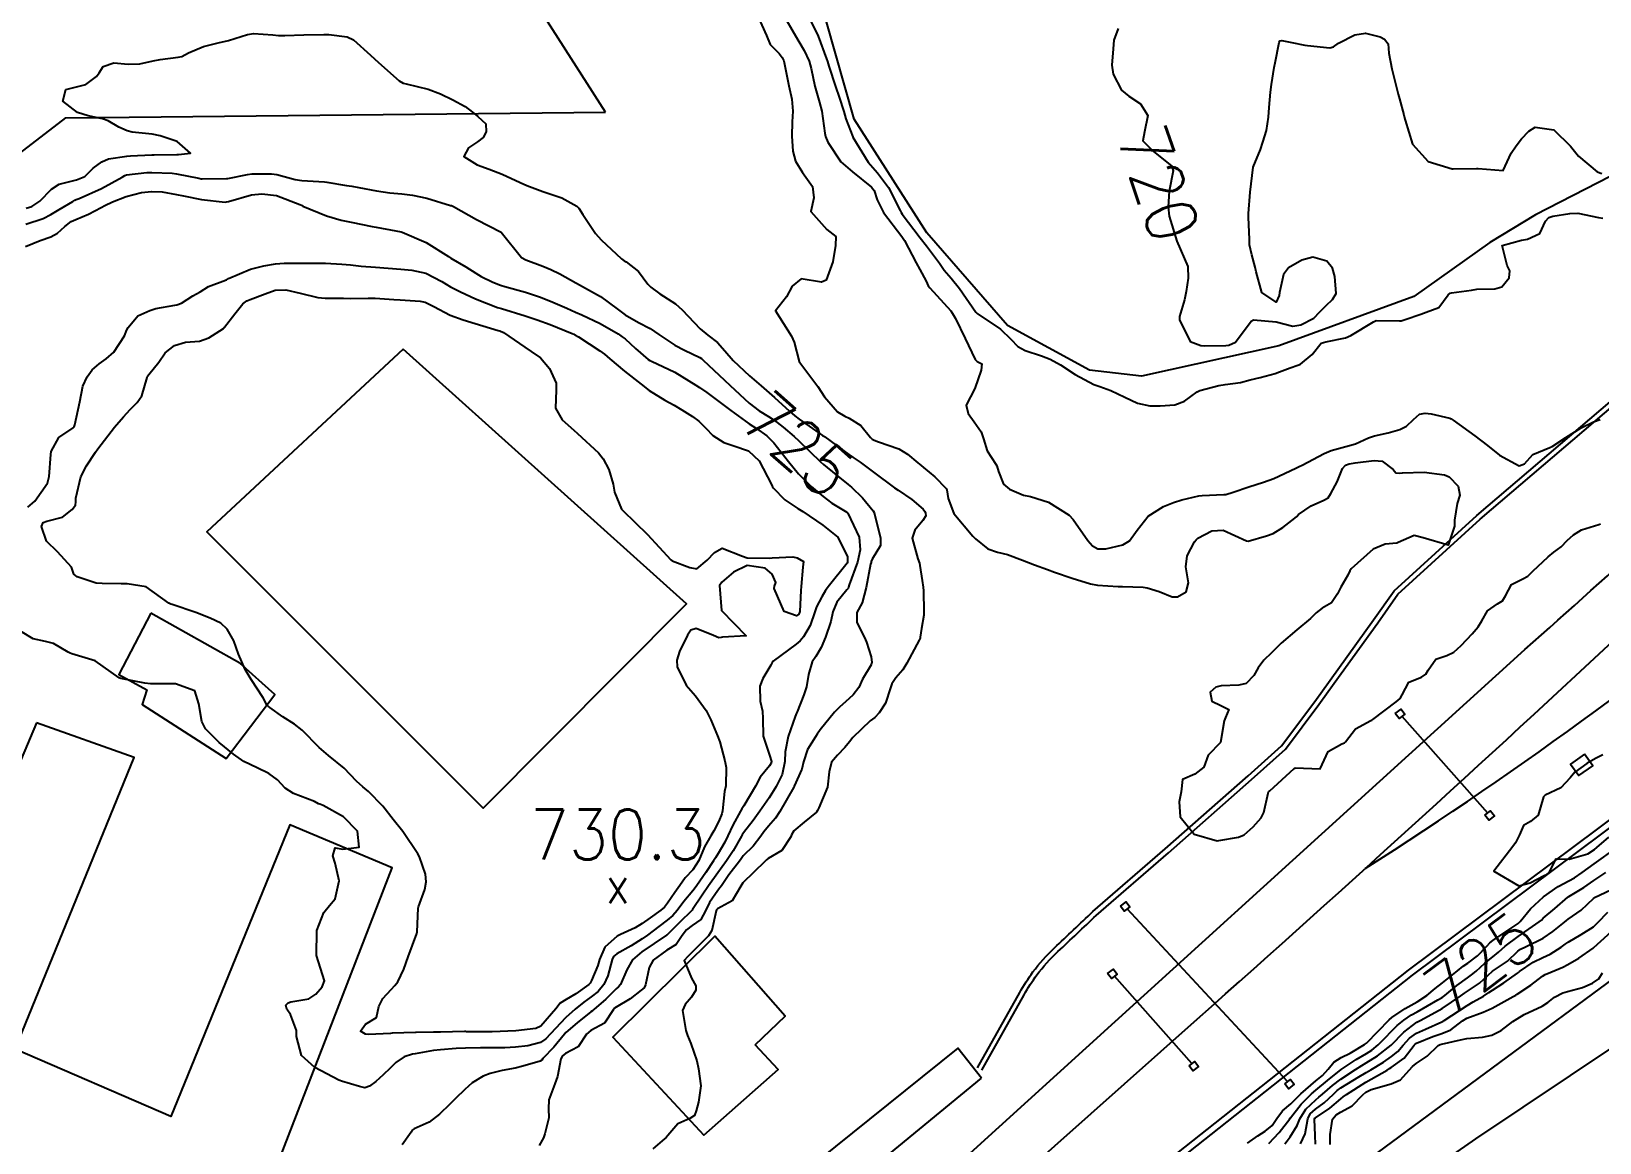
# Model space of a CAD drawing. Header units: metres. Extents: x 318500 to 325275, y 7408834 to 7428799.
# Drawn here: x 320683.9 to 320809.2, y 7414747.2 to 7414836.1 of the extents above; entities that cross this region are included whole.
import ezdxf
from ezdxf.enums import TextEntityAlignment as Align

# ---------------------------------------------------------------- set-up
doc = ezdxf.new("R2010")
doc.units = ezdxf.units.M
doc.header["$MEASUREMENT"] = 0
for name, color, linetype in [('Armário', 45, 'Continuous'), ('Canaleta de Drenagem', 151, 'Continuous'), ('Cotas', 45, 'Continuous'), ('Curvas de Nivel 1m', 11, 'Continuous'), ('Curvas de Nivel 5m', 15, 'Continuous'), ('Divisas', 45, 'Continuous'), ('Edificações', 30, 'Continuous'), ('Hidrografia', 140, 'Continuous'), ('Linha Férrea', 20, 'Continuous'), ('Pontos Cotados', 45, 'Continuous'), ('Pórticos', 45, 'Continuous'), ('Vias Primárias', 230, 'Continuous')]:
    doc.layers.add(name, color=color, linetype=linetype)
doc.styles.add('Style-STANDARD', font='STANDARD.shx')

# ---------------------------------------------------------------- blocks, each defined once
blk = doc.blocks.new('ELVTXT_24')
at = {"layer": 'Pontos Cotados', "linetype": 'Continuous', "style": 'Style-STANDARD'}
for s, height, p in [('730.3', 4, (0, 4)), ('x', 3, (0, 0))]:
    blk.add_text(s, height=height, dxfattribs=at).set_placement(p, align=Align.MIDDLE_CENTER)

msp = doc.modelspace()

# ---------------------------------------------------------------- linework, layer by layer
at = {"layer": 'Armário'}
msp.add_lwpolyline([(320808.03, 7414778.3), (320806.91, 7414777.51), (320807.57, 7414776.58), (320808.68, 7414777.36)], close=True, dxfattribs=at)
at = {"layer": 'Canaleta de Drenagem'}
for points in [[(320772.37, 7414743.95), (320793.97, 7414761.04), (320810.98, 7414773.73), (320815.91, 7414777.81, -0.032635), (320824.32, 7414783.9, 0.039981), (320838.94, 7414794.81, 0.034276), (320854.35, 7414810.36, -0.073812), (320870.58, 7414824.33, 0.03591), (320881.69, 7414832.52, 0.022634), (320895.37, 7414845.32, -0.087333), (320900.02, 7414848.67, 0.230354), (320902.53, 7414851.84, -0.133843), (320913.35, 7414872.51, 0.068024), (320918.24, 7414879.48, -0.126718), (320924.16, 7414886.11, 0.120376), (320929.5, 7414891.94, -0.100014), (320931.7, 7414894.55, 0.07498), (320935.58, 7414898.7, 0.010009), (320940.36, 7414906, -0.034136), (320943.58, 7414910.41, 0.189881)], [(320772.69, 7414743.56), (320794.27, 7414760.64), (320811.29, 7414773.34), (320816.23, 7414777.43, -0.032635), (320824.59, 7414783.48, 0.039981), (320839.27, 7414794.44, 0.034276), (320854.73, 7414810.03, -0.073812), (320870.84, 7414823.9, 0.03591), (320882.02, 7414832.14, 0.022634), (320895.73, 7414844.97, -0.087333), (320900.24, 7414848.22, 0.230354), (320903.02, 7414851.73, -0.133843), (320913.71, 7414872.17, 0.068024), (320918.69, 7414879.25, -0.126718), (320924.44, 7414885.69, 0.120376), (320929.94, 7414891.7, -0.100014), (320932.01, 7414894.15, 0.07498), (320935.99, 7414898.42, 0.010009), (320940.79, 7414905.73, -0.034136), (320943.96, 7414910.09, -0.034136)], [(320759.5, 7414753.23), (320762.89, 7414759.26, -0.032701), (320763.94, 7414760.89, -0.043657), (320765.66, 7414762.81, 0.000623), (320768.73, 7414765.71), (320774.52, 7414770.72), (320781.15, 7414776.57), (320783.82, 7414778.97), (320786.48, 7414782.51), (320787.7, 7414784.22), (320791.17, 7414789.03), (320792.8, 7414791.34), (320799.42, 7414797.38), (320813.51, 7414809.4), (320819.39, 7414814.35)], [(320759.85, 7414753.03), (320763.24, 7414759.07, -0.032701), (320764.26, 7414760.65, -0.043657), (320765.94, 7414762.52, 0.000622), (320769, 7414765.41), (320774.78, 7414770.42), (320781.41, 7414776.27), (320784.12, 7414778.7), (320786.8, 7414782.27), (320788.02, 7414783.98), (320791.5, 7414788.79), (320793.11, 7414791.08), (320799.68, 7414797.08), (320813.77, 7414809.1), (320819.65, 7414814.04)]]:
    msp.add_lwpolyline(points, format="xyb", dxfattribs=at)
at = {"layer": 'Curvas de Nivel 1m', "flags": 128}
for points, elevation in [([(320741.8, 7414837.64), (320742.66, 7414835.73), (320742.94, 7414835.02), (320743.65, 7414834.3), (320743.9, 7414833.98), (320744.02, 7414833.71), (320744.15, 7414833.19), (320744.42, 7414831.71), (320744.66, 7414830.64), (320744.76, 7414829.7), (320744.71, 7414828.84), (320744.67, 7414827.7), (320744.76, 7414826.48), (320744.97, 7414825.7), (320745.52, 7414824.78), (320746.33, 7414823.68), (320746.42, 7414822.75), (320746.19, 7414821.68), (320747.46, 7414820.22), (320748.2, 7414819.66), (320748.15, 7414818.95), (320747.95, 7414817.66), (320747.41, 7414816.18), (320747.04, 7414816.03), (320745.41, 7414816.29), (320744.71, 7414815.7), (320744.25, 7414814.84), (320743.37, 7414813.72), (320744.65, 7414811.7), (320744.86, 7414811.22), (320745.27, 7414809.69), (320745.32, 7414809.6), (320746.76, 7414807.68), (320747.28, 7414806.87), (320748.32, 7414805.65), (320748.92, 7414805.31), (320749.26, 7414805.15), (320750.19, 7414804.57), (320750.96, 7414803.61), (320751.1, 7414803.48), (320751.24, 7414803.4), (320751.59, 7414803.25), (320753.23, 7414802.69), (320753.91, 7414802.27), (320754.74, 7414801.57), (320755, 7414801.36), (320755.2, 7414801.21), (320756.1, 7414800.45), (320757.01, 7414799.53), (320757.06, 7414799.42), (320757.17, 7414798.73), (320757.63, 7414797.53), (320759.13, 7414795.73), (320759.35, 7414795.51), (320760.33, 7414794.71), (320761.12, 7414794.45), (320761.91, 7414794.26), (320763.11, 7414793.8), (320764.07, 7414793.44), (320765.1, 7414793.06), (320765.67, 7414792.85), (320767.09, 7414792.36), (320768.55, 7414791.92), (320769.09, 7414791.8), (320770.75, 7414791.69), (320771.09, 7414791.69), (320772.76, 7414791.65), (320773.08, 7414791.59), (320774.04, 7414791.31), (320775.07, 7414790.86), (320775.49, 7414790.87), (320776.18, 7414791.28), (320776.38, 7414791.99), (320776.17, 7414793.28), (320776.26, 7414794.14), (320776.86, 7414795.27), (320776.98, 7414795.43), (320777.13, 7414795.57), (320778.25, 7414796.15), (320779.14, 7414796.19), (320781, 7414795.34), (320781.13, 7414795.31), (320782.6, 7414795.74), (320783.14, 7414795.93), (320783.92, 7414796.41), (320784.87, 7414797.16), (320785.02, 7414797.3), (320785.16, 7414797.45), (320786.18, 7414798.14), (320787.18, 7414798.59), (320787.53, 7414798.78), (320787.75, 7414799.12), (320788.26, 7414800.06), (320788.68, 7414801.12), (320788.93, 7414801.39), (320789.22, 7414801.5), (320789.69, 7414801.58), (320791.22, 7414801.77), (320791.86, 7414801.71), (320792.72, 7414801.06), (320792.95, 7414800.79), (320793.21, 7414800.75), (320793.47, 7414800.79), (320795.21, 7414800.84), (320796.83, 7414800.63), (320797.2, 7414800.46), (320797.92, 7414799.71), (320798.07, 7414798.99), (320797.85, 7414798.32), (320797.64, 7414796.99), (320797.64, 7414796.51), (320797.13, 7414795), (320795.14, 7414795.6), (320794.41, 7414795.77), (320793.13, 7414795.22), (320793.02, 7414795.16), (320792.08, 7414795.07), (320791.13, 7414794.68), (320789.38, 7414793.11), (320789.27, 7414792.95), (320789.1, 7414792.6), (320788.56, 7414791.64), (320788.28, 7414791.12), (320787.81, 7414790.38), (320787.06, 7414789.96), (320786.59, 7414789.6), (320786.12, 7414789.14), (320785.04, 7414788.23), (320783.78, 7414787.18), (320783.41, 7414786.8), (320783.02, 7414786.4), (320782.39, 7414785.81), (320781.95, 7414785.2), (320781.6, 7414784.59), (320780.98, 7414783.95), (320780.39, 7414783.8), (320778.98, 7414783.77), (320778.57, 7414783.65), (320778.11, 7414783.25), (320778.23, 7414782.52), (320778.96, 7414782.18), (320779.61, 7414781.88), (320779.32, 7414781.23), (320779.22, 7414780.96), (320778.92, 7414779.24), (320777.94, 7414778.22), (320777.61, 7414777.26), (320776.88, 7414776.71), (320775.89, 7414776.27), (320775.78, 7414775.28), (320775.64, 7414774.5), (320775.72, 7414773.28), (320776.82, 7414771.89), (320778.67, 7414771.38), (320778.81, 7414771.39), (320780.38, 7414771.65), (320780.82, 7414771.84), (320781.55, 7414772.48), (320782.19, 7414773.2), (320782.4, 7414773.64), (320782.73, 7414775.19), (320782.78, 7414775.28), (320782.87, 7414775.37), (320784.83, 7414777.16), (320784.86, 7414777.19), (320784.89, 7414777.2), (320786.89, 7414777.13), (320787.54, 7414778.5), (320788.62, 7414779.11), (320788.83, 7414779.2), (320788.92, 7414779.27), (320789.71, 7414780.32), (320790.95, 7414780.98), (320791.02, 7414781.01), (320791.12, 7414781.08), (320792.96, 7414782.48), (320793.28, 7414782.74), (320793.46, 7414783.05), (320793.99, 7414784.04), (320794.99, 7414784.44), (320795.34, 7414784.68), (320795.54, 7414785.02), (320796.15, 7414785.88), (320797.02, 7414786.19), (320797.58, 7414786.44), (320798.17, 7414786.98), (320799.04, 7414787.92), (320799.53, 7414788.48), (320799.81, 7414788.96), (320800.27, 7414789.75), (320801.07, 7414790.31), (320801.47, 7414790.55), (320801.72, 7414790.94), (320802.18, 7414791.85), (320803.1, 7414792.31), (320803.49, 7414792.53), (320803.9, 7414792.91), (320805.12, 7414794.08), (320805.58, 7414794.43), (320806.15, 7414794.88), (320806.64, 7414795.37), (320807.14, 7414795.82), (320807.78, 7414796.23), (320809.16, 7414796.66), (320809.29, 7414796.7)], 723), ([(320743.98, 7414837.42), (320744.96, 7414835.7), (320745.22, 7414835.26), (320745.65, 7414834.54), (320746.05, 7414833.69), (320746.21, 7414833.11), (320746.5, 7414831.68), (320746.88, 7414830.39), (320747.07, 7414829.68), (320747.32, 7414827.92), (320747.37, 7414827.67), (320747.55, 7414827.21), (320748.58, 7414825.65), (320749.52, 7414824.83), (320751.03, 7414823.62), (320751.24, 7414823.35), (320751.49, 7414822.59), (320751.99, 7414821.6), (320753.45, 7414819.66), (320753.51, 7414819.59), (320753.67, 7414819.36), (320754.61, 7414817.57), (320754.89, 7414817.04), (320755.41, 7414816.09), (320755.58, 7414815.73), (320755.69, 7414815.56), (320757.37, 7414813.72), (320757.51, 7414813.53), (320757.76, 7414813.13), (320758.53, 7414811.52), (320759.32, 7414809.83), (320759.48, 7414809.67), (320759.85, 7414809.5), (320759.81, 7414809), (320759.29, 7414807.51), (320758.6, 7414806.18), (320758.76, 7414805.52), (320759.25, 7414804.87), (320759.81, 7414804.06), (320760, 7414803.5), (320760.28, 7414802.55), (320760.97, 7414801.48), (320761.06, 7414801.34), (320761.2, 7414800.88), (320761.6, 7414799.88), (320762.06, 7414799.47), (320763.18, 7414799.01), (320763.75, 7414798.88), (320765.18, 7414798.43), (320766.83, 7414797.4), (320767.15, 7414797.06), (320768.32, 7414795.38), (320768.69, 7414794.94), (320769.12, 7414794.72), (320769.76, 7414794.72), (320771.13, 7414795.04), (320771.66, 7414795.34), (320772.27, 7414796.2), (320773.16, 7414797.32), (320774.37, 7414798.1), (320775.18, 7414798.41), (320775.84, 7414798.62), (320777.19, 7414798.95), (320777.47, 7414798.98), (320779.19, 7414799.05), (320779.36, 7414799.06), (320779.94, 7414799.23), (320781.19, 7414799.66), (320782.36, 7414800.04), (320783.2, 7414800.34), (320784.94, 7414801.16), (320785.21, 7414801.29), (320785.46, 7414801.4), (320787.23, 7414802.33), (320787.78, 7414802.57), (320789.24, 7414802.97), (320789.71, 7414803.1), (320790.76, 7414803.57), (320791.25, 7414803.74), (320792.33, 7414803.99), (320793.26, 7414804.24), (320793.8, 7414804.51), (320794.37, 7414805.04), (320794.84, 7414805.47), (320795.28, 7414805.56), (320795.76, 7414805.51), (320797.27, 7414805.15), (320797.38, 7414805.1), (320797.52, 7414805), (320799.25, 7414803.74), (320800.26, 7414802.96), (320801.23, 7414802.19), (320802.8, 7414801.34), (320803.22, 7414801.49), (320803.9, 7414802.24), (320805.24, 7414802.81), (320805.3, 7414802.83), (320805.45, 7414802.89), (320806.53, 7414803.6), (320807.26, 7414804.05), (320807.75, 7414804.38), (320808.73, 7414804.85), (320809.27, 7414805.04)], 722), ([(320745.91, 7414837.46), (320746.77, 7414835.68), (320747.44, 7414833.87), (320747.51, 7414833.67), (320747.63, 7414833.28), (320748.17, 7414831.66), (320748.46, 7414830.8), (320748.82, 7414829.65), (320749, 7414829.07), (320749.54, 7414827.64), (320749.56, 7414827.6), (320750.78, 7414825.62), (320751.52, 7414824.77), (320752.39, 7414823.6), (320753.33, 7414821.75), (320753.4, 7414821.59), (320753.48, 7414821.47), (320754.93, 7414819.57), (320755.44, 7414818.93), (320756.48, 7414817.54), (320756.86, 7414816.98), (320757.41, 7414816.33), (320758.07, 7414815.52), (320759.37, 7414813.63), (320759.49, 7414813.51), (320761.35, 7414812.26), (320762.18, 7414811.47), (320762.74, 7414810.87), (320763.33, 7414810.57), (320764.62, 7414810.14), (320765.33, 7414809.87), (320766.14, 7414809.42), (320767.31, 7414808.64), (320768.82, 7414807.85), (320769.29, 7414807.68), (320770.18, 7414807.36), (320771.28, 7414806.82), (320772.29, 7414806.34), (320773.28, 7414806.14), (320774.1, 7414806.13), (320775.28, 7414806.21), (320776.06, 7414806.5), (320777.06, 7414807.27), (320777.23, 7414807.34), (320777.29, 7414807.36), (320778.79, 7414807.75), (320779.3, 7414807.83), (320780.53, 7414807.99), (320781.31, 7414808.22), (320782.1, 7414808.41), (320783.31, 7414808.71), (320783.65, 7414808.85), (320784.51, 7414809.17), (320785.11, 7414809.38), (320785.32, 7414809.47), (320786.25, 7414810.23), (320786.99, 7414811.14), (320787.35, 7414811.26), (320788.91, 7414811.56), (320789.36, 7414811.75), (320791.15, 7414812.86), (320791.37, 7414812.95), (320793.24, 7414812.92), (320793.37, 7414812.93), (320793.46, 7414812.96), (320793.7, 7414813.05), (320794.94, 7414813.47), (320795.38, 7414813.62), (320796.39, 7414814.01), (320797.13, 7414815), (320797.28, 7414815.13), (320797.4, 7414815.16), (320798.99, 7414815.39), (320799.41, 7414815.46), (320800.87, 7414815.49), (320801.41, 7414815.66), (320802, 7414816.36), (320802.06, 7414816.94), (320801.85, 7414817.36), (320801.45, 7414818.95), (320803, 7414819.38), (320803.46, 7414819.47), (320804.46, 7414819.91), (320804.92, 7414820.9), (320805.18, 7414821.2), (320805.49, 7414821.3), (320806.85, 7414821.51), (320807.49, 7414821.53), (320809.15, 7414821.18), (320809.48, 7414821.13)], 721), ([(320683.47, 7414821.94), (320683.92, 7414822.07), (320684.57, 7414822.5), (320685.49, 7414823.45), (320686.12, 7414823.86), (320687.5, 7414824.2), (320688.17, 7414824.46), (320688.82, 7414825.14), (320689.52, 7414825.65), (320690.07, 7414825.88), (320691.53, 7414826.1), (320691.82, 7414826.11), (320693.53, 7414826.2), (320693.71, 7414826.2), (320695.53, 7414826.22), (320695.66, 7414826.23), (320696.6, 7414826.34), (320695.54, 7414827.26), (320694.2, 7414827.73), (320693.55, 7414827.85), (320691.96, 7414828), (320691.56, 7414828.11), (320690.88, 7414828.42), (320690.04, 7414828.91), (320689.57, 7414829.09), (320688.43, 7414829.31), (320687.57, 7414829.58), (320686.41, 7414830.48), (320686.65, 7414831.43), (320687.6, 7414831.65), (320688.25, 7414831.81), (320689.1, 7414832.45), (320689.31, 7414832.75), (320689.62, 7414833.25), (320690.49, 7414833.56), (320691.63, 7414833.45), (320692.56, 7414833.47), (320693.63, 7414833.7), (320694.18, 7414833.83), (320695.63, 7414834.01), (320695.92, 7414834.07), (320696.46, 7414834.35), (320697.65, 7414834.85), (320698.82, 7414835.14), (320699.65, 7414835.35), (320701.18, 7414835.82), (320701.66, 7414835.89), (320703.18, 7414835.78), (320703.65, 7414835.74), (320704.15, 7414835.75), (320705.66, 7414835.8), (320707.27, 7414835.82), (320707.66, 7414835.82), (320709.12, 7414835.64), (320709.65, 7414835.38), (320711.01, 7414834.16), (320711.63, 7414833.57), (320713.29, 7414832.12), (320713.61, 7414831.94), (320713.85, 7414831.87), (320715.6, 7414831.46), (320716.6, 7414831.08), (320717.59, 7414830.59), (320718.56, 7414830.06), (320719.14, 7414829.61), (320719.57, 7414829.27), (320720.22, 7414828.69), (320720.25, 7414828.03), (320720, 7414827.59), (320719.55, 7414827.23), (320718.84, 7414826.75), (320718.45, 7414826.06), (320719.52, 7414825.41), (320720.49, 7414825.05), (320721.51, 7414824.66), (320722.96, 7414824), (320723.5, 7414823.76), (320724.78, 7414823.26), (320725.49, 7414823.03), (320726.29, 7414822.75), (320727.48, 7414822.09), (320727.64, 7414821.93), (320727.96, 7414821.44), (320728.99, 7414819.91), (320729.44, 7414819.4), (320731.06, 7414817.89), (320731.27, 7414817.73), (320731.42, 7414817.64), (320732.41, 7414816.87), (320733.16, 7414815.85), (320733.4, 7414815.61), (320734.13, 7414815.1), (320735.38, 7414814.29), (320735.91, 7414813.82), (320737.35, 7414812.3), (320737.97, 7414811.79), (320738.74, 7414811.19), (320739.33, 7414810.54), (320739.98, 7414809.76), (320741.3, 7414808.53), (320742.21, 7414807.74), (320743.28, 7414806.81), (320744.49, 7414805.7), (320744.91, 7414805.35), (320745.25, 7414805.08), (320747.13, 7414803.78), (320747.24, 7414803.71), (320747.27, 7414803.7), (320747.31, 7414803.67), (320749.22, 7414802.25), (320749.58, 7414802), (320750.13, 7414801.63), (320751.2, 7414800.83), (320752.88, 7414799.59), (320753.18, 7414799.4), (320754.26, 7414798.66), (320755.16, 7414797.88), (320755.3, 7414797.69), (320755.35, 7414797.56), (320755.37, 7414797.34), (320755.15, 7414796.98), (320754.51, 7414796.2), (320754.3, 7414795.57), (320754.75, 7414793.92), (320754.87, 7414793.56), (320754.9, 7414793.37), (320755.09, 7414792.19), (320755.17, 7414791.65), (320755.18, 7414791.56), (320755.19, 7414791.45), (320755.21, 7414789.56), (320755.21, 7414789.4), (320755.03, 7414788.34), (320754.94, 7414787.64), (320754.93, 7414787.56), (320754.86, 7414787.4), (320753.87, 7414785.58), (320753.53, 7414785.04), (320752.98, 7414784.4), (320752.66, 7414783.91), (320752.56, 7414783.59), (320752.17, 7414782.38), (320751.66, 7414781.6), (320751.3, 7414781.24), (320750.93, 7414780.95), (320749.55, 7414779.63), (320749.27, 7414779.28), (320748.91, 7414778.84), (320748.32, 7414778.23), (320747.84, 7414777.66), (320747.66, 7414776.88), (320747.52, 7414775.66), (320746.84, 7414774), (320746.72, 7414773.79), (320746.63, 7414773.67), (320745.66, 7414772.85), (320744.82, 7414772.18), (320744.65, 7414771.86), (320744.58, 7414771.69), (320743.88, 7414770.61), (320742.78, 7414769.97), (320742.65, 7414769.86), (320742.52, 7414769.72), (320740.76, 7414768.01), (320740.6, 7414767.74), (320739.91, 7414766.58), (320738.73, 7414765.93), (320738.65, 7414765.85), (320738.62, 7414765.77), (320738.28, 7414764.2), (320738.01, 7414763.78), (320736.69, 7414762.45), (320736.36, 7414762.12), (320736.08, 7414761.81), (320736.66, 7414760.38), (320737.01, 7414759.79), (320737.01, 7414759.43), (320736.64, 7414758.88), (320736.15, 7414758.28), (320735.94, 7414757.81), (320736.2, 7414756.21), (320736.33, 7414755.8), (320736.59, 7414755.17), (320737.07, 7414753.79), (320737.21, 7414753.14), (320737.39, 7414751.79), (320737.22, 7414750.48), (320737.03, 7414749.79), (320736.89, 7414749.42), (320736.51, 7414749.17), (320735.56, 7414748.75), (320734.75, 7414747.82), (320734.64, 7414747.66), (320734.49, 7414747.55), (320733.55, 7414746.76)], 724), ([(320683.43, 7414818.87), (320684.6, 7414819.34), (320685.44, 7414819.65), (320685.98, 7414819.94), (320686.57, 7414820.48), (320687.07, 7414820.86), (320687.46, 7414821.04), (320688.47, 7414821.45), (320689.47, 7414821.99), (320689.77, 7414822.15), (320690.37, 7414822.43), (320691.48, 7414822.86), (320692.7, 7414823.18), (320693.49, 7414823.28), (320694.35, 7414823.23), (320695.49, 7414823.04), (320696.04, 7414822.91), (320697.48, 7414822.63), (320699.37, 7414822.42), (320699.48, 7414822.43), (320699.64, 7414822.46), (320701.49, 7414822.99), (320702.32, 7414823.09), (320703.49, 7414822.94), (320705.36, 7414822.23), (320705.48, 7414822.17), (320705.6, 7414822.1), (320707.47, 7414821.33), (320708.66, 7414820.98), (320709.46, 7414820.82), (320711.14, 7414820.47), (320711.45, 7414820.41), (320713.03, 7414820.13), (320713.45, 7414820.05), (320713.54, 7414820.03), (320715.44, 7414819.19), (320717.22, 7414818.07), (320717.42, 7414817.94), (320718.62, 7414817.26), (320719.41, 7414816.74), (320719.84, 7414816.47), (320720.77, 7414816.02), (320721.4, 7414815.77), (320721.73, 7414815.68), (320723.39, 7414815.21), (320724.51, 7414814.85), (320725.38, 7414814.51), (320726.68, 7414813.94), (320727.37, 7414813.63), (320727.89, 7414813.4), (320729.35, 7414812.72), (320730.8, 7414811.89), (320731.12, 7414811.66), (320731.34, 7414811.48), (320732.18, 7414810.72), (320733.2, 7414809.85), (320733.32, 7414809.77), (320733.46, 7414809.71), (320735.31, 7414808.84), (320737, 7414807.8), (320737.29, 7414807.61), (320737.87, 7414807.21), (320739.27, 7414806.17), (320739.79, 7414805.76), (320741.25, 7414804.71), (320741.84, 7414804.33), (320742.68, 7414803.73), (320743.23, 7414803.18), (320744.4, 7414801.7), (320745.2, 7414800.71), (320746.23, 7414799.68), (320747.17, 7414798.89), (320747.88, 7414798.37), (320749.08, 7414797.64), (320749.16, 7414797.56), (320750.05, 7414795.63), (320750.12, 7414794.62), (320749.91, 7414793.63), (320749.26, 7414791.82), (320749.2, 7414791.64), (320749.18, 7414791.54), (320749.08, 7414791.42), (320748.28, 7414790.44), (320747.95, 7414789.66), (320747.79, 7414788.91), (320747.37, 7414787.66), (320747.01, 7414786.82), (320746.59, 7414786.09), (320746.29, 7414785.68), (320746, 7414784.67), (320745.85, 7414783.68), (320745.62, 7414783.03), (320745.09, 7414781.69), (320745.05, 7414781.58), (320744.94, 7414781.3), (320744.37, 7414779.7), (320744.14, 7414778.47), (320744.11, 7414777.7), (320743.9, 7414776.68), (320743.42, 7414775.71), (320742.85, 7414774.81), (320742.11, 7414773.73), (320741.57, 7414773), (320740.81, 7414772.02), (320740.7, 7414771.86), (320740.65, 7414771.75), (320739.97, 7414770.58), (320739.46, 7414769.76), (320738.77, 7414768.82), (320738.01, 7414767.78), (320737.51, 7414767.03), (320736.73, 7414765.87), (320736.7, 7414765.83), (320736.68, 7414765.8), (320735.7, 7414764.83), (320734.7, 7414763.86), (320734.68, 7414763.84), (320734.65, 7414763.82), (320732.69, 7414762.51), (320731.94, 7414761.86), (320731.48, 7414761.06), (320730.97, 7414759.88), (320730.82, 7414759.71), (320730.64, 7414759.54), (320729.81, 7414758.71), (320728.85, 7414757.9), (320728.73, 7414757.79), (320728.62, 7414757.71), (320727.51, 7414756.82), (320726.6, 7414756.04), (320726.5, 7414755.93), (320725.64, 7414754.89), (320724.76, 7414753.96), (320724.68, 7414753.85), (320724.57, 7414753.76), (320723.18, 7414753.35), (320722.56, 7414753.21), (320721.53, 7414753.02), (320720.55, 7414752.76), (320720, 7414752.57), (320719.12, 7414752.03), (320718.53, 7414751.5), (320717.8, 7414750.78), (320717.06, 7414750.05), (320716.79, 7414749.79), (320716.51, 7414749.52), (320715.68, 7414748.89), (320714.49, 7414748.34), (320714.34, 7414748.24), (320714.24, 7414748.09), (320713.52, 7414747.06)], 726), ([(320683.62, 7414798.05), (320684.16, 7414798.51), (320685.17, 7414799.97), (320685.29, 7414800.37), (320685.31, 7414800.49), (320685.44, 7414802.26), (320685.48, 7414802.49), (320686.08, 7414803.62), (320687.24, 7414804.39), (320687.32, 7414804.47), (320687.38, 7414804.61), (320687.76, 7414806.46), (320688.02, 7414807.71), (320688.36, 7414808.45), (320688.74, 7414809.01), (320689.31, 7414809.49), (320689.86, 7414809.89), (320690.48, 7414810.42), (320691.33, 7414811.74), (320691.53, 7414812.21), (320691.62, 7414812.41), (320692.41, 7414813.34), (320693.36, 7414813.77), (320693.83, 7414813.91), (320695.37, 7414814.18), (320695.52, 7414814.21), (320695.89, 7414814.35), (320696.79, 7414814.92), (320697.38, 7414815.26), (320698.04, 7414815.67), (320699.4, 7414816.19), (320699.49, 7414816.22), (320699.65, 7414816.31), (320701.41, 7414817.07), (320702.46, 7414817.32), (320703.41, 7414817.5), (320704.1, 7414817.55), (320705.41, 7414817.53), (320706.75, 7414817.55), (320707.41, 7414817.53), (320708.7, 7414817.46), (320709.41, 7414817.4), (320710.26, 7414817.31), (320711.41, 7414817.22), (320712.4, 7414817.13), (320713.41, 7414817.05), (320714.3, 7414816.99), (320715.41, 7414816.75), (320716.7, 7414816.08), (320717.39, 7414815.66), (320718.19, 7414815.26), (320719.38, 7414814.7), (320721.16, 7414814.01), (320721.37, 7414813.94), (320721.47, 7414813.91), (320723.36, 7414813.32), (320724.31, 7414813.02), (320725.35, 7414812.65), (320727.11, 7414811.93), (320727.26, 7414811.86), (320727.34, 7414811.82), (320727.61, 7414811.65), (320729.33, 7414810.53), (320729.69, 7414810.27), (320730.12, 7414809.9), (320731.31, 7414808.91), (320732.64, 7414807.86), (320733.28, 7414807.37), (320734.51, 7414806.6), (320735.27, 7414806.18), (320735.87, 7414805.82), (320736.73, 7414805.28), (320737.25, 7414804.9), (320737.8, 7414804.35), (320738.36, 7414803.78), (320739.23, 7414803.21), (320740.04, 7414802.95), (320741.22, 7414802.53), (320742.07, 7414801.74), (320743.04, 7414799.86), (320743.09, 7414799.72), (320743.12, 7414799.66), (320743.18, 7414799.59), (320744.1, 7414798.63), (320745.16, 7414797.94), (320745.56, 7414797.69), (320747.14, 7414796.6), (320748.35, 7414795.65), (320749.11, 7414794.08), (320749.12, 7414793.64), (320749.1, 7414793.57), (320747.57, 7414791.66), (320747.37, 7414791.37), (320747.07, 7414790.88), (320746.65, 7414790.08), (320746.52, 7414789.68), (320746.14, 7414788.57), (320745.6, 7414787.68), (320745.34, 7414787.36), (320745.01, 7414787.08), (320743.17, 7414785.72), (320743.09, 7414785.63), (320743, 7414785.41), (320742.36, 7414784.34), (320742.12, 7414783.73), (320742.15, 7414782.53), (320742.33, 7414781.73), (320742.35, 7414781.15), (320742.39, 7414779.73), (320742.9, 7414778.22), (320743.05, 7414777.72), (320743.03, 7414777.58), (320742.88, 7414777.36), (320742.15, 7414776.45), (320741.78, 7414775.74), (320740.84, 7414774.16), (320740.67, 7414773.92), (320740.57, 7414773.75), (320739.95, 7414772.63), (320739.56, 7414771.76), (320739.32, 7414771.25), (320738.79, 7414770.37), (320738.56, 7414770), (320738.42, 7414769.78), (320737.81, 7414768.83), (320737.07, 7414767.8), (320736.94, 7414767.61), (320736.75, 7414767.37), (320736.04, 7414766.51), (320735.51, 7414765.81), (320735.15, 7414765.39), (320734.72, 7414765.02), (320734.03, 7414764.51), (320733.13, 7414763.84), (320732.7, 7414763.53), (320731.82, 7414762.99), (320730.68, 7414762.35), (320730.43, 7414762.13), (320730.32, 7414761.88), (320729.96, 7414760.59), (320729.64, 7414759.89), (320729.19, 7414759.34), (320728.63, 7414758.89), (320728.06, 7414758.48), (320727.35, 7414757.92), (320726.61, 7414757.25), (320725.38, 7414755.95), (320725.01, 7414755.54), (320724.59, 7414755.24), (320723.57, 7414754.99), (320722.58, 7414754.88), (320721.74, 7414754.83), (320720.58, 7414754.83), (320719.79, 7414754.82), (320718.58, 7414754.8), (320717.85, 7414754.77), (320716.58, 7414754.67), (320716.04, 7414754.6), (320714.57, 7414754.35), (320714.36, 7414754.31), (320713.7, 7414754.1), (320713.02, 7414753.65), (320712.56, 7414753.2), (320712.01, 7414752.66), (320711.43, 7414752.13), (320710.92, 7414751.75), (320710.54, 7414751.64), (320710.12, 7414751.73), (320708.69, 7414752.17), (320708.54, 7414752.22), (320708.46, 7414752.25), (320706.56, 7414753.26), (320705.48, 7414754.21), (320705.09, 7414755.72), (320705.08, 7414756.22), (320704.61, 7414757.49), (320704.32, 7414757.92), (320704.23, 7414758.23), (320704.42, 7414758.43), (320704.62, 7414758.49), (320706.08, 7414758.75), (320706.63, 7414759.11), (320707.13, 7414759.71), (320707.33, 7414760.19), (320706.68, 7414762.2), (320706.7, 7414764.2), (320707.28, 7414765.64), (320707.73, 7414766.19), (320708.18, 7414766.73), (320708.49, 7414768.17), (320708.17, 7414769.58), (320707.98, 7414770.18), (320708.17, 7414770.8), (320708.79, 7414770.7), (320710.08, 7414770.86), (320709.96, 7414772.15), (320708.83, 7414773.28), (320707.21, 7414774.19), (320706.94, 7414774.29), (320706.84, 7414774.34), (320706.52, 7414774.52), (320704.85, 7414775.15), (320704.19, 7414775.57), (320703.57, 7414776.24), (320702.87, 7414776.74), (320701.93, 7414777.21), (320700.88, 7414777.72), (320700.06, 7414778.29), (320698.9, 7414779.24), (320697.8, 7414780.32), (320697.51, 7414780.9), (320697.27, 7414782.33), (320696.96, 7414783.35), (320695.4, 7414783.92), (320694.96, 7414783.93), (320693.42, 7414783.91), (320692.96, 7414783.96), (320691.04, 7414784.34), (320690.97, 7414784.37), (320690.91, 7414784.41), (320688.99, 7414785.75), (320687.14, 7414786.31), (320687, 7414786.36), (320686.84, 7414786.46), (320685.67, 7414787.15), (320685.01, 7414787.29), (320684.03, 7414787.52), (320683.02, 7414788.12)], 727), ([(320809.5, 7414778.24), (320808.91, 7414777.95), (320808.21, 7414777.54), (320807.25, 7414776.86), (320806.89, 7414776.41), (320806.14, 7414775.61), (320804.87, 7414775.01), (320804.75, 7414774.89), (320804.32, 7414773.43), (320803.72, 7414772.91), (320803.16, 7414772.59), (320802.82, 7414771.86), (320802.51, 7414771.22), (320802.3, 7414770.93), (320800.79, 7414768.95), (320802.77, 7414767.76), (320803.68, 7414768), (320804.79, 7414768.6), (320804.99, 7414768.69), (320805.23, 7414768.89), (320805.76, 7414769.92), (320806.8, 7414769.91), (320808.28, 7414770.32), (320808.81, 7414770.67), (320809.01, 7414770.84), (320809.98, 7414771.66)], 723), ([(320781.1, 7414747.2), (320781.91, 7414747.78), (320782.5, 7414748.16), (320783.05, 7414748.63), (320783.44, 7414749.17), (320783.9, 7414749.8), (320784.54, 7414750.35), (320784.95, 7414750.75), (320785.36, 7414751.15), (320786.56, 7414752.18), (320787.08, 7414752.61), (320787.54, 7414753.12), (320788, 7414753.69), (320788.58, 7414754.05), (320789.29, 7414754.4), (320790.43, 7414755.08), (320790.53, 7414755.15), (320790.6, 7414755.21), (320791.53, 7414756.15), (320792.42, 7414757.05), (320792.63, 7414757.24), (320793.7, 7414757.98), (320794.64, 7414758.51), (320795.43, 7414759.02), (320796.1, 7414759.57), (320796.67, 7414760.02), (320797.22, 7414760.44), (320797.87, 7414760.98), (320798.32, 7414761.34), (320798.69, 7414761.59), (320799.47, 7414762.19), (320800.22, 7414762.95), (320800.46, 7414763.21), (320800.71, 7414763.4), (320802.17, 7414764.38), (320802.73, 7414764.77), (320802.89, 7414764.92), (320803.71, 7414765.94), (320804.74, 7414766.89), (320805.92, 7414767.73), (320806.78, 7414768.16), (320807.23, 7414768.41), (320807.84, 7414768.85), (320808.8, 7414769.54), (320810.59, 7414770.81)], 724), ([(320784.07, 7414747.16), (320784.26, 7414747.4), (320784.5, 7414747.7), (320785.05, 7414748.61), (320785.26, 7414749.15), (320785.74, 7414749.93), (320786.54, 7414750.67), (320786.8, 7414750.87), (320787.09, 7414751.12), (320787.87, 7414751.81), (320788.56, 7414752.33), (320789.72, 7414753.09), (320790.24, 7414753.42), (320790.58, 7414753.62), (320791.47, 7414754.18), (320792.58, 7414755.05), (320793.58, 7414756.08), (320794.63, 7414756.88), (320794.73, 7414756.93), (320794.94, 7414757.03), (320796.64, 7414757.97), (320798.13, 7414758.98), (320798.43, 7414759.2), (320798.66, 7414759.36), (320799.63, 7414760), (320800.66, 7414760.95), (320801.87, 7414761.75), (320802.7, 7414762.56), (320802.9, 7414762.72), (320803.3, 7414762.91), (320804.72, 7414763.6), (320805.5, 7414764.11), (320806.43, 7414764.87), (320806.59, 7414765.01), (320806.73, 7414765.11), (320807.77, 7414765.82), (320808.76, 7414766.79), (320808.78, 7414766.81), (320808.83, 7414766.84), (320810.13, 7414767.46)], 726), ([(320785.33, 7414747.15), (320785.69, 7414747.96), (320785.9, 7414749.14), (320786.1, 7414749.56), (320786.53, 7414749.93), (320787.23, 7414750.44), (320787.95, 7414751.12), (320788.26, 7414751.41), (320788.56, 7414751.62), (320789.98, 7414752.51), (320790.57, 7414752.85), (320790.95, 7414753.07), (320791.95, 7414753.69), (320792.59, 7414754.12), (320793.11, 7414754.53), (320793.54, 7414755.04), (320794.04, 7414755.6), (320794.61, 7414756), (320795.31, 7414756.33), (320796.63, 7414756.9), (320796.7, 7414756.93), (320796.8, 7414757), (320798.64, 7414758.22), (320799.12, 7414758.49), (320799.95, 7414758.96), (320800.37, 7414759.24), (320800.66, 7414759.44), (320801.57, 7414760.03), (320802.68, 7414760.8), (320802.75, 7414760.85), (320802.83, 7414760.92), (320803.91, 7414761.68), (320804.7, 7414762.05), (320805.27, 7414762.32), (320806.15, 7414762.88), (320806.47, 7414763.11), (320806.71, 7414763.28), (320807.75, 7414763.88), (320808.73, 7414764.5), (320809.09, 7414764.83), (320809.89, 7414765.67)], 727), ([(320786.53, 7414747.13), (320786.5, 7414747.83), (320786.44, 7414749.13), (320786.47, 7414749.19), (320786.52, 7414749.23), (320787.66, 7414749.99), (320788.54, 7414750.75), (320788.74, 7414750.92), (320789, 7414751.1), (320790.56, 7414752.07), (320792.25, 7414753.05), (320792.45, 7414753.18), (320792.57, 7414753.25), (320793.62, 7414754.01), (320794.41, 7414755.03), (320794.5, 7414755.13), (320794.6, 7414755.2), (320795.9, 7414755.72), (320796.61, 7414755.96), (320797.35, 7414756.26), (320798.27, 7414756.98), (320798.63, 7414757.2), (320799.93, 7414757.67), (320800.64, 7414758), (320802.33, 7414758.92), (320802.53, 7414759.04), (320802.65, 7414759.12), (320803.73, 7414759.84), (320804.67, 7414760.55), (320804.88, 7414760.68), (320805.33, 7414760.88), (320806.28, 7414761.28), (320806.69, 7414761.48), (320807.58, 7414761.98), (320808.71, 7414762.79), (320808.74, 7414762.81), (320808.77, 7414762.84), (320810.73, 7414764.64)], 728), ([(320787.71, 7414747.11), (320787.71, 7414747.91), (320787.87, 7414749.12), (320788.17, 7414749.46), (320788.53, 7414749.68), (320789.45, 7414750.19), (320790.3, 7414751.08), (320790.55, 7414751.29), (320790.98, 7414751.5), (320792.56, 7414751.95), (320793.32, 7414752.28), (320794, 7414753.04), (320794.27, 7414753.33), (320794.58, 7414753.58), (320795.45, 7414754.15), (320796.34, 7414755), (320796.5, 7414755.1), (320796.6, 7414755.13), (320798.12, 7414755.46), (320798.61, 7414755.57), (320799.88, 7414755.69), (320800.61, 7414755.85), (320801.36, 7414756.2), (320802.29, 7414756.93), (320802.63, 7414757.15), (320803.21, 7414757.48), (320804.64, 7414758.16), (320805.09, 7414758.45), (320805.62, 7414758.88), (320806.3, 7414759.23), (320806.66, 7414759.33), (320807.87, 7414759.65), (320808.67, 7414760), (320809.16, 7414760.35), (320809.47, 7414760.83)], 729)]:
    msp.add_lwpolyline(points, dxfattribs=dict(at, elevation=elevation))
at = {"layer": 'Curvas de Nivel 1m', "elevation": 728, "flags": 128}
msp.add_lwpolyline([(320719.35, 7414812.71), (320721.19, 7414812.17), (320721.34, 7414812.12), (320721.63, 7414812.01), (320723.33, 7414810.82), (320723.83, 7414810.49), (320724.59, 7414809.97), (320725.31, 7414809.13), (320725.83, 7414807.95), (320725.85, 7414807.38), (320725.79, 7414805.95), (320726.32, 7414805.02), (320727.24, 7414804.19), (320727.53, 7414803.93), (320729.22, 7414802.37), (320729.6, 7414801.9), (320730.05, 7414801.04), (320730.38, 7414799.89), (320730.51, 7414799.23), (320731.07, 7414797.88), (320731.16, 7414797.77), (320733.13, 7414795.85), (320735, 7414793.83), (320735.1, 7414793.76), (320736.51, 7414793.22), (320737.09, 7414793.12), (320737.9, 7414793.79), (320738.48, 7414794.41), (320739.11, 7414794.76), (320740.74, 7414794.12), (320741.1, 7414793.99), (320742.86, 7414793.97), (320743.1, 7414793.98), (320744.74, 7414794.06), (320745.1, 7414793.99), (320745.6, 7414793.69), (320745.55, 7414793.24), (320745.41, 7414791.69), (320745.4, 7414791.37), (320745.3, 7414789.69), (320745.24, 7414789.49), (320745.05, 7414789.36), (320744.05, 7414789.71), (320743.26, 7414791.53), (320743.29, 7414791.72), (320743.38, 7414792.01), (320743.09, 7414792.69), (320742.54, 7414793.17), (320741.1, 7414793.37), (320740.01, 7414792.84), (320739.08, 7414792.04), (320738.88, 7414791.77), (320739.05, 7414789.77), (320741.02, 7414787.75), (320739.13, 7414787.66), (320739.02, 7414787.63), (320738.84, 7414787.59), (320738.42, 7414787.78), (320737.03, 7414788.34), (320736.61, 7414788.22), (320736.34, 7414787.81), (320735.7, 7414786.51), (320735.48, 7414785.82), (320735.52, 7414785.29), (320736.24, 7414783.81), (320736.96, 7414782.95), (320737.82, 7414781.79), (320738.2, 7414781.05), (320738.74, 7414779.77), (320738.91, 7414779.28), (320739.33, 7414777.77), (320739.42, 7414777.23), (320739.39, 7414775.76), (320739.3, 7414775.32), (320739.13, 7414773.77), (320739.08, 7414773.52), (320738.83, 7414772.93), (320738.43, 7414772.17), (320738.2, 7414771.78), (320737.7, 7414770.88), (320737.23, 7414769.79), (320736.77, 7414769.06), (320736.16, 7414768.41), (320735.72, 7414767.81), (320735.33, 7414767.24), (320734.74, 7414766.4), (320734.49, 7414766.07), (320734.21, 7414765.83), (320733.35, 7414765.21), (320732.71, 7414764.75), (320732.15, 7414764.42), (320730.98, 7414763.88), (320730.7, 7414763.74), (320729.72, 7414762.86), (320729.31, 7414761.89), (320729.17, 7414761.4), (320728.65, 7414760.2), (320728.55, 7414760), (320728.45, 7414759.9), (320727.42, 7414759.13), (320726.63, 7414758.68), (320726.16, 7414758.4), (320725.81, 7414757.94), (320724.61, 7414756.56), (320724.21, 7414756.36), (320722.6, 7414756.19), (320720.71, 7414756.11), (320720.6, 7414756.11), (320718.67, 7414756.11), (320718.6, 7414756.12), (320718.51, 7414756.13), (320716.6, 7414756.08), (320716.02, 7414756.07), (320714.64, 7414756.04), (320714.6, 7414756.04), (320712.73, 7414755.99), (320712.6, 7414755.98), (320710.83, 7414755.9), (320710.6, 7414755.92), (320710.2, 7414756.15), (320710.61, 7414756.71), (320711.49, 7414757.25), (320711.67, 7414758.13), (320711.98, 7414758.77), (320712.64, 7414759.48), (320712.95, 7414759.81), (320713.18, 7414760.11), (320713.66, 7414761.11), (320714.02, 7414762.1), (320714.7, 7414763.95), (320714.73, 7414764.09), (320714.82, 7414766), (320714.83, 7414766.09), (320715.34, 7414767.49), (320715.46, 7414768.08), (320715.4, 7414768.71), (320714.92, 7414770.09), (320714.78, 7414770.33), (320713.57, 7414772.11), (320712.82, 7414773.08), (320711.98, 7414774.13), (320710.85, 7414775.32), (320710.39, 7414775.69), (320709.89, 7414776.15), (320708.88, 7414777.19), (320707.63, 7414778.19), (320706.9, 7414778.83), (320705.54, 7414780.21), (320704.92, 7414780.69), (320703.99, 7414781.29), (320702.94, 7414782.03), (320702.82, 7414782.13), (320702.72, 7414782.25), (320702.42, 7414782.79), (320701.46, 7414784.27), (320700.98, 7414785.07), (320700.45, 7414786.29), (320700.07, 7414787.35), (320699.54, 7414788.3), (320699.03, 7414788.76), (320698.18, 7414789.17), (320697.04, 7414789.61), (320695.15, 7414790.26), (320695.05, 7414790.29), (320694.89, 7414790.36), (320693.07, 7414791.66), (320691.56, 7414791.91), (320691.07, 7414791.92), (320689.56, 7414791.94), (320689.07, 7414791.96), (320687.55, 7414792.46), (320687.3, 7414792.69), (320687.09, 7414793.23), (320685.97, 7414794.48), (320685.11, 7414795.33), (320684.71, 7414796.5), (320684.83, 7414796.8), (320685.14, 7414796.93), (320686.37, 7414797.25), (320687.15, 7414797.85), (320687.42, 7414798.21), (320687.46, 7414798.47), (320687.46, 7414798.77), (320687.85, 7414800.46), (320688.31, 7414801.34), (320689.03, 7414802.44), (320689.21, 7414802.7), (320690.54, 7414804.42), (320691.25, 7414805.27), (320691.8, 7414805.85), (320692.36, 7414806.4), (320692.72, 7414806.95), (320693.15, 7414808.39), (320693.18, 7414808.5), (320693.29, 7414808.64), (320694.07, 7414809.62), (320694.59, 7414810.37), (320695.33, 7414810.97), (320696.2, 7414811.22), (320697.33, 7414811.31), (320698.09, 7414811.57), (320699.24, 7414812.31), (320699.29, 7414812.36), (320699.34, 7414812.42), (320700.16, 7414813.5), (320700.79, 7414814.29), (320701.12, 7414814.54), (320701.38, 7414814.64), (320702.57, 7414815.08), (320703.39, 7414815.38), (320704.23, 7414815.4), (320705.38, 7414815.13), (320706.79, 7414814.8), (320707.38, 7414814.74), (320708.83, 7414814.73), (320709.38, 7414814.72), (320710.8, 7414814.74), (320711.38, 7414814.73), (320712.87, 7414814.64), (320713.38, 7414814.6), (320714.96, 7414814.51), (320715.37, 7414814.42), (320716.05, 7414814.08), (320717.36, 7414813.38), (320718.41, 7414813)], close=True, dxfattribs=at)
at = {"layer": 'Curvas de Nivel 5m', "flags": 128}
for points, elevation in [([(320770.74, 7414836.3), (320770.42, 7414835.36), (320770.36, 7414834.67), (320770.24, 7414833.36), (320770.35, 7414832.65), (320771.01, 7414831.36), (320771.61, 7414830.89), (320772.55, 7414830.28), (320773.13, 7414829.33), (320772.86, 7414828.05), (320772.73, 7414827.33), (320773.55, 7414826.5), (320775.04, 7414825.3), (320775.15, 7414824.92), (320774.82, 7414823.3), (320774.75, 7414822.05), (320774.84, 7414821.3), (320775.45, 7414819.29), (320776.33, 7414817.28), (320776.36, 7414816.34), (320776.2, 7414815.28), (320776.06, 7414814.62), (320775.66, 7414813.29), (320775.66, 7414813), (320776.51, 7414811.28), (320777.35, 7414810.95), (320777.68, 7414810.93), (320779.35, 7414810.95), (320779.59, 7414810.99), (320780.12, 7414811.23), (320781.37, 7414812.9), (320781.57, 7414813), (320783.37, 7414812.85), (320784.7, 7414812.51), (320785.36, 7414812.61), (320786.38, 7414813.14), (320786.86, 7414813.65), (320787.39, 7414814.16), (320787.89, 7414814.63), (320788.17, 7414815.12), (320788.06, 7414816.48), (320787.89, 7414817.13), (320787.44, 7414817.7), (320786.31, 7414818.02), (320785.44, 7414817.79), (320784.36, 7414817.18), (320783.96, 7414816.64), (320783.66, 7414815.19), (320783.63, 7414814.96), (320783.39, 7414814.42), (320782.24, 7414815.2), (320781.78, 7414816.85), (320781.71, 7414817.21), (320781.44, 7414818.22), (320781.25, 7414819.01), (320781.24, 7414819.21), (320781.25, 7414819.42), (320781.18, 7414821.21), (320781.18, 7414821.52), (320781.29, 7414823.21), (320781.53, 7414825.21), (320782.12, 7414826.63), (320782.32, 7414827.2), (320782.62, 7414828.15), (320782.78, 7414829.2), (320782.83, 7414829.97), (320782.92, 7414831.2), (320783, 7414831.82), (320783.22, 7414833.19), (320783.29, 7414833.55), (320783.62, 7414835.19), (320783.67, 7414835.31), (320783.84, 7414835.35), (320784.64, 7414835.18), (320785.67, 7414834.97), (320785.88, 7414834.94), (320787.66, 7414834.75), (320787.95, 7414834.84), (320788.36, 7414835.12), (320789.68, 7414835.8), (320790.51, 7414835.93), (320791.68, 7414835.62), (320792.04, 7414835.44), (320792.33, 7414835.07), (320792.39, 7414834.33), (320792.62, 7414833.07), (320792.98, 7414831.7), (320793.14, 7414831.06), (320793.23, 7414830.68), (320793.59, 7414829.39), (320793.67, 7414829.05), (320793.68, 7414828.96), (320794.27, 7414827.04), (320795.54, 7414825.67), (320797.45, 7414825.08), (320797.53, 7414825.08), (320799.4, 7414825.11), (320799.53, 7414825.1), (320801.53, 7414824.95), (320802.17, 7414826.32), (320802.57, 7414826.93), (320803, 7414827.49), (320803.58, 7414828.1), (320804.09, 7414828.4), (320805.58, 7414828.19), (320806.91, 7414826.88), (320807.55, 7414826.09), (320809.03, 7414824.85), (320809.41, 7414824.72)], 720), ([(320683.45, 7414820.66), (320684.84, 7414821.12), (320685.46, 7414821.43), (320686.12, 7414821.83), (320687.2, 7414822.47), (320687.37, 7414822.58), (320687.48, 7414822.62), (320687.71, 7414822.7), (320689.49, 7414823.51), (320691.14, 7414824.42), (320691.36, 7414824.55), (320691.5, 7414824.6), (320693.11, 7414824.79), (320693.51, 7414824.8), (320695.14, 7414824.73), (320695.5, 7414824.69), (320697.27, 7414824.33), (320697.46, 7414824.29), (320697.5, 7414824.28), (320697.55, 7414824.28), (320699.5, 7414824.3), (320699.59, 7414824.31), (320701.16, 7414824.64), (320701.51, 7414824.67), (320703.09, 7414824.67), (320703.51, 7414824.62), (320704.98, 7414824.24), (320705.5, 7414824.14), (320707.32, 7414824.03), (320707.5, 7414824.01), (320709.08, 7414823.76), (320709.5, 7414823.69), (320710.07, 7414823.59), (320711.49, 7414823.32), (320712.53, 7414823.17), (320713.49, 7414823.08), (320714.36, 7414822.98), (320715.49, 7414822.73), (320717.39, 7414822.16), (320717.48, 7414822.14), (320717.53, 7414822.12), (320717.64, 7414822.07), (320719.46, 7414821.02), (320721.45, 7414820.01), (320723.06, 7414817.99), (320723.42, 7414817.8), (320724.76, 7414817.31), (320725.41, 7414817.04), (320726.14, 7414816.68), (320727.4, 7414815.96), (320727.47, 7414815.93), (320729.38, 7414814.87), (320730.71, 7414813.89), (320731.36, 7414813.41), (320732.41, 7414812.81), (320733.35, 7414812.32), (320734.05, 7414811.84), (320735.33, 7414811), (320736.1, 7414810.59), (320737.32, 7414810), (320737.44, 7414809.92), (320737.58, 7414809.8), (320739.3, 7414808.18), (320739.74, 7414807.77), (320741.27, 7414806.34), (320742.06, 7414805.74), (320742.82, 7414805.29), (320743.25, 7414805), (320743.97, 7414804.44), (320744.86, 7414803.7), (320745.23, 7414803.34), (320746.95, 7414801.67), (320747.21, 7414801.45), (320748.22, 7414800.63), (320749.18, 7414799.85), (320749.44, 7414799.64), (320750.33, 7414798.78), (320751.16, 7414797.75), (320751.25, 7414797.61), (320751.29, 7414797.48), (320751.77, 7414795.6), (320751.76, 7414794.97), (320751.1, 7414793.89), (320751.02, 7414793.69), (320751, 7414793.61), (320750.97, 7414793.48), (320750.62, 7414791.62), (320750.28, 7414790.4), (320749.87, 7414789.63), (320749.86, 7414788.81), (320750.49, 7414787.62), (320750.65, 7414787.25), (320751, 7414786.08), (320751.06, 7414785.61), (320751.05, 7414785.56), (320751, 7414785.43), (320750.32, 7414784.28), (320750.02, 7414783.62), (320749.57, 7414783.03), (320748.95, 7414782.47), (320748.5, 7414782.09), (320748.08, 7414781.65), (320746.93, 7414780.24), (320746.7, 7414779.89), (320746.56, 7414779.67), (320745.93, 7414778.66), (320745.61, 7414777.68), (320745.47, 7414777.1), (320744.86, 7414775.73), (320744.85, 7414775.7), (320744.83, 7414775.66), (320743.7, 7414773.71), (320743.37, 7414773.17), (320742.82, 7414772.54), (320742.44, 7414772.1), (320742.19, 7414771.73), (320741.59, 7414770.95), (320740.79, 7414770.16), (320740.61, 7414769.93), (320740.49, 7414769.75), (320739.65, 7414768.64), (320739.05, 7414767.77), (320738.93, 7414767.6), (320738.75, 7414767.4), (320738.08, 7414766.44), (320737.76, 7414765.78), (320737.41, 7414765.09), (320736.71, 7414764.59), (320736.25, 7414764.26), (320735.91, 7414763.81), (320735.42, 7414763.09), (320734.69, 7414762.62), (320733.59, 7414761.84), (320733.27, 7414761.24), (320732.98, 7414759.85), (320732.86, 7414759.63), (320732.64, 7414759.43), (320731.76, 7414758.73), (320730.62, 7414758.07), (320730.51, 7414757.99), (320730.43, 7414757.88), (320729.7, 7414756.8), (320728.6, 7414756.2), (320728.26, 7414755.91), (320727.59, 7414754.91), (320726.58, 7414754.36), (320726.33, 7414754.18), (320726.21, 7414753.94), (320725.95, 7414752.54), (320725.72, 7414751.94), (320725.24, 7414750.66), (320725.23, 7414749.95), (320725.24, 7414749.22), (320724.93, 7414747.95), (320724.82, 7414747.62), (320724.48, 7414747.02)], 725), ([(320782.8, 7414747.18), (320783.62, 7414748.05), (320784.46, 7414749.16), (320784.48, 7414749.2), (320784.52, 7414749.24), (320785.37, 7414750.32), (320786.2, 7414751.14), (320786.55, 7414751.44), (320787.48, 7414752.21), (320788.57, 7414753.1), (320789.77, 7414753.9), (320790.59, 7414754.38), (320791.02, 7414754.65), (320791.53, 7414755.07), (320792.06, 7414755.6), (320792.62, 7414756.19), (320793.05, 7414756.62), (320793.59, 7414757.04), (320794.21, 7414757.46), (320794.64, 7414757.71), (320796.29, 7414758.65), (320796.65, 7414758.86), (320796.85, 7414759), (320797.83, 7414759.81), (320798.67, 7414760.42), (320798.99, 7414760.65), (320799.37, 7414760.96), (320800.07, 7414761.58), (320800.7, 7414762.1), (320801.16, 7414762.48), (320801.68, 7414762.94), (320802.72, 7414763.73), (320804.4, 7414764.89), (320804.58, 7414765.04), (320804.73, 7414765.19), (320805.66, 7414765.96), (320806.7, 7414766.87), (320806.73, 7414766.9), (320806.76, 7414766.91), (320807.97, 7414767.65), (320808.78, 7414768.2), (320809.16, 7414768.46), (320809.74, 7414768.83)], 725)]:
    msp.add_lwpolyline(points, dxfattribs=dict(at, elevation=elevation))
at = {"layer": 'Divisas'}
msp.add_lwpolyline([(320975.34, 7414937.15), (320924.31, 7414868.06), (320888.76, 7414822.6), (320886.48, 7414818.2), (320882.08, 7414816.47), (320832.95, 7414777.57), (320809.77, 7414759.98), (320730.86, 7414701.7), (320699.98, 7414673.09), (320695.21, 7414668.33), (320694.17, 7414670.62)], dxfattribs=at)
at = {"layer": 'Edificações'}
for points in [[(320729.79, 7414829.62), (320686.4, 7414897.44), (320633.48, 7414860.88), (320642.81, 7414844.35), (320640.01, 7414842.02), (320654.24, 7414804.25), (320686.65, 7414829.16), (320729.79, 7414829.62)], [(320713.62, 7414810.66), (320697.91, 7414796.08), (320720.01, 7414773.99), (320736.25, 7414790.31), (320713.62, 7414810.66)], [(320693.44, 7414789.56), (320690.89, 7414784.66), (320693.13, 7414783.45), (320692.75, 7414782.27), (320699.45, 7414777.94), (320703.36, 7414783.07), (320700.55, 7414785.57), (320693.44, 7414789.56)], [(320684.31, 7414780.81), (320677.86, 7414765.6), (320671.27, 7414768.52), (320667.9, 7414760.33), (320672.29, 7414758.13), (320665.7, 7414737.62), (320678.44, 7414732.5), (320680.49, 7414738.06), (320689.72, 7414735.13), (320692.65, 7414741.42), (320700.85, 7414738.49), (320712.72, 7414769.22), (320704.54, 7414772.66), (320695.05, 7414749.34), (320682.61, 7414754.72), (320692.1, 7414778.02), (320684.31, 7414780.81)], [(320741.73, 7414755.07), (320744.13, 7414757.35), (320738.51, 7414763.76), (320730.36, 7414755.69), (320737.65, 7414747.85), (320743.58, 7414753.1), (320741.73, 7414755.07)], [(320759.83, 7414752.41), (320757.94, 7414754.8), (320734.05, 7414735.58), (320736.26, 7414733), (320759.83, 7414752.41)]]:
    msp.add_lwpolyline(points, close=True, dxfattribs=at)
at = {"layer": 'Hidrografia'}
msp.add_lwpolyline([(320817.02, 7414828.05), (320804.11, 7414821.41), (320800.45, 7414819.2), (320794.38, 7414814.87), (320783.6, 7414810.93), (320772.62, 7414808.52), (320768.47, 7414809), (320761.92, 7414812.56), (320755.47, 7414819.97), (320749.65, 7414829.04), (320747.44, 7414836.83)], dxfattribs=at)
at = {"layer": 'Linha Férrea'}
for points in [[(320790.49, 7414769.15, 0.066549), (320858.6, 7414826.49, 0.071744), (320946.36, 7414945.11, -0.001019), (320986.5, 7415020.76), (321017.59, 7415076.94, -0.085141), (321132.03, 7415221.31, -0.027227), (321212.14, 7415282.87, 0.004692), (321306.83, 7415350.2, 0.102409), (321443.1, 7415506.85, 0.035266), (321491.35, 7415614.35, 0.015223), (321522.06, 7415693.46)], [(320633.32, 7414629.25), (320777.07, 7414757.12, 0.012969), (320847.83, 7414823.3, 0.045223), (320913.24, 7414901.78, 0.028396), (320958.65, 7414980.46), (321000.14, 7415057.35, -0.029861), (321051.08, 7415139.41, -0.055667), (321134.03, 7415229.84, -0.018731), (321177.94, 7415264.89, -0.005656), (321232.2, 7415304.05), (321269.95, 7415330.44, 0.029004), (321333.57, 7415379.84, 0.034735), (321383.35, 7415430.52, 0.062911), (321451.09, 7415534.05, 0.021199), (321470.31, 7415575.88), (321499.44, 7415649.2)], [(320223.39, 7414139.11, -0.076005), (320320.44, 7414312, -0.027328), (320414.07, 7414419.91, -0.009752), (320494.14, 7414502.31), (320539.58, 7414547.56, -0.011191), (320630.31, 7414631.79), (320756.6, 7414744.3), (320803.26, 7414786.66, 0.019521), (320844.17, 7414825.78, 0.046857), (320912.06, 7414907.56, 0.028693), (320959.44, 7414990.44), (320996.91, 7415059.89, -0.026975), (321044.53, 7415137.19, -0.050883), (321124.04, 7415226.54, -0.025562), (321181.81, 7415273.24, -0.010464), (321204.93, 7415290.01), (321276, 7415340.1, 0.037465), (321348.3, 7415399.17, 0.070178), (321431.57, 7415506.43, 0.032105), (321468.49, 7415582.4, 0.011032), (321478.31, 7415606.63)]]:
    msp.add_lwpolyline(points, format="xyb", dxfattribs=at)
at = {"layer": 'Pórticos'}
for points in [[(320792.9, 7414781.54), (320793.36, 7414781.89), (320793.67, 7414781.49), (320793.21, 7414781.14)], [(320800.07, 7414773.42), (320800.52, 7414773.77), (320800.83, 7414773.37), (320800.37, 7414773.02)], [(320770.93, 7414766.15), (320771.39, 7414766.5), (320771.69, 7414766.1), (320771.23, 7414765.75)], [(320769.91, 7414760.77), (320770.37, 7414761.12), (320770.68, 7414760.72), (320770.22, 7414760.37)], [(320776.42, 7414753.39), (320776.88, 7414753.74), (320777.18, 7414753.34), (320776.72, 7414752.99)], [(320784.07, 7414751.95), (320784.52, 7414752.3), (320784.83, 7414751.91), (320784.37, 7414751.56)]]:
    msp.add_lwpolyline(points, close=True, dxfattribs=at)
for points in [[(320800.29, 7414773.59), (320793.44, 7414781.32)], [(320784.3, 7414752.13), (320771.46, 7414765.93)], [(320776.65, 7414753.56), (320770.45, 7414760.55)]]:
    msp.add_lwpolyline(points, dxfattribs=at)
at = {"layer": 'Vias Primárias'}
for points in [[(321109.37, 7414841.13, 0), (321121.45, 7414845.47, -0.165445)], [(320682.11, 7414602.79), (320689.1, 7414606.23), (320705.55, 7414639.39), (320716.25, 7414659.97), (320724.94, 7414677.68), (320733.1, 7414694.32, -0.109386), (320757.74, 7414718.62), (320799.34, 7414747.56), (320825.75, 7414765.21), (320847.7, 7414779.76), (320885.39, 7414808.85), (320895.37, 7414818.97), (320903.6, 7414829.76), (320918.84, 7414847.08), (320931.04, 7414862.39), (320943.17, 7414878.04), (320958.55, 7414899.33), (320973.11, 7414916.99)]]:
    msp.add_lwpolyline(points, format="xyb", dxfattribs=at)

# ---------------------------------------------------------------- block references
at = {"layer": 'Pontos Cotados', "linetype": 'Continuous'}
msp.add_blockref('ELVTXT_24', (320730.76, 7414767.88, 730.3), dxfattribs=at)

# ---------------------------------------------------------------- texts
at = {"layer": 'Cotas', "style": 'Style-STANDARD'}
for s, rotation, p in [('720', 288.7328, (320773.98, 7414823.92, 720)), ('725', 318.6813, (320745.16, 7414803.04, 725)), ('725', 36.6849, (320799.73, 7414761.6, 725))]:
    msp.add_text(s, height=4, rotation=rotation, dxfattribs=at).set_placement(p, align=Align.MIDDLE_CENTER)

doc.saveas('drawing.dxf')
